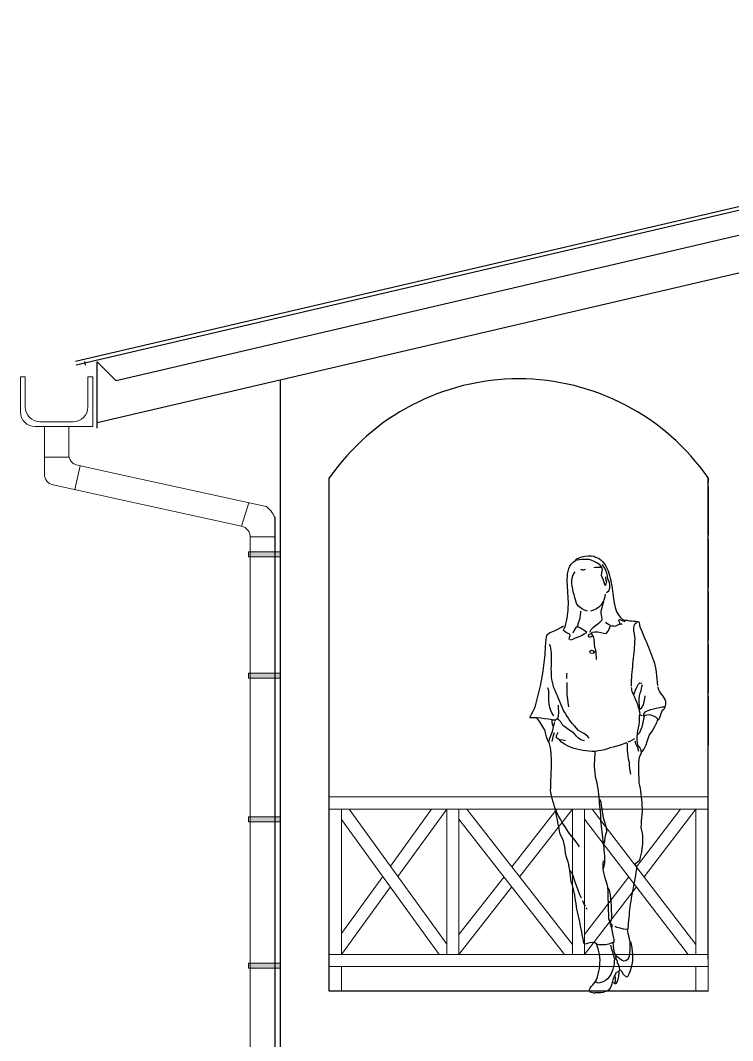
# Model space of a CAD drawing. Header units: metres. Extents: x -375439 to -92892, y 227570 to 490033.
# Drawn here: x -213904 to -210990, y 238405 to 242581 of the extents above; entities that cross this region are included whole.
import ezdxf

# ---------------------------------------------------------------- set-up
doc = ezdxf.new("R2010")
doc.units = ezdxf.units.M
doc.header["$MEASUREMENT"] = 0
doc.layers.add('.18', color=7, linetype='Continuous')
doc.layers.add('.20', color=7, linetype='Continuous')
doc.layers.add('furniture', color=8, linetype='Continuous', lineweight=18)
doc.layers.add('shades', color=253, linetype='Continuous', lineweight=20)

# ---------------------------------------------------------------- blocks, each defined once
blk = doc.blocks.new('donna4')
at = {"color": 0, "linetype": 'Continuous'}
for p, q in [((-0.0748, 1.6623), (-0.0675, 1.6699)), ((-0.0675, 1.6699), (-0.0583, 1.6766)), ((-0.0583, 1.6766), (-0.0533, 1.6819)), ((-0.0441, 1.6787), (-0.057, 1.6761)), ((-0.0533, 1.6819), (-0.0448, 1.6865)), ((-0.0448, 1.6865), (-0.0337, 1.6903)), ((-0.0319, 1.6798), (-0.0441, 1.6787)), ((-0.0337, 1.6903), (-0.0214, 1.693)), ((-0.0194, 1.68), (-0.0319, 1.6798)), ((-0.0214, 1.693), (-0.0087, 1.6944)), ((-0.0055, 1.6797), (-0.0194, 1.68)), ((-0.0087, 1.6944), (0.003, 1.6944)), ((0.003, 1.6767), (-0.0055, 1.6797)), ((0.003, 1.6944), (0.0128, 1.6927)), ((0.0146, 1.672), (0.003, 1.6767)), ((0.0128, 1.6927), (0.0194, 1.689)), ((0.0266, 1.666), (0.0146, 1.672)), ((0.0194, 1.689), (0.0272, 1.6862)), ((0.0366, 1.6591), (0.0266, 1.666)), ((0.0272, 1.6862), (0.0343, 1.6825)), ((0.0343, 1.6825), (0.0408, 1.6779)), ((0.0408, 1.6779), (0.0466, 1.6725)), ((0.0466, 1.6725), (0.0519, 1.6663)), ((0.0519, 1.6663), (0.0567, 1.6595)), ((-0.0901, 1.6144), (-0.0891, 1.6249)), ((-0.0891, 1.6249), (-0.0873, 1.6351)), ((-0.0873, 1.6351), (-0.0845, 1.6447)), ((-0.0845, 1.6447), (-0.0804, 1.6538)), ((-0.0804, 1.6538), (-0.0748, 1.6623)), ((-0.0692, 1.617), (-0.0655, 1.6252)), ((-0.0655, 1.6252), (-0.06, 1.6322)), ((-0.0354, 1.6403), (-0.0372, 1.6406)), ((-0.0334, 1.64), (-0.0354, 1.6403)), ((-0.0314, 1.6396), (-0.0334, 1.64)), ((-0.0298, 1.6393), (-0.0265, 1.6403)), ((-0.0265, 1.6403), (-0.023, 1.6414)), ((-0.023, 1.6414), (-0.0194, 1.6424)), ((0.0199, 1.6484), (0.0123, 1.6474)), ((0.0338, 1.6493), (0.0199, 1.6484)), ((0.044, 1.6492), (0.0338, 1.6493)), ((0.0419, 1.6515), (0.0366, 1.6591)), ((0.0428, 1.6173), (0.0443, 1.6285)), ((0.0464, 1.6399), (0.044, 1.6492)), ((0.0443, 1.6285), (0.0464, 1.6399)), ((0.0509, 1.6536), (0.0455, 1.6605)), ((0.0556, 1.6458), (0.0509, 1.6536)), ((0.0596, 1.6369), (0.0556, 1.6458)), ((0.0567, 1.6595), (0.0609, 1.652)), ((0.0628, 1.627), (0.0596, 1.6369)), ((0.0609, 1.652), (0.0647, 1.644)), ((0.0653, 1.6159), (0.0628, 1.627)), ((0.0647, 1.644), (0.0681, 1.6356)), ((0.0681, 1.6356), (0.0712, 1.6266)), ((0.0712, 1.6266), (0.0738, 1.6174)), ((-0.0904, 1.6037), (-0.0901, 1.6144)), ((-0.0903, 1.5928), (-0.0904, 1.6037)), ((-0.09, 1.5819), (-0.0903, 1.5928)), ((-0.0724, 1.5978), (-0.0715, 1.6078)), ((-0.0722, 1.5873), (-0.0724, 1.5978)), ((-0.0711, 1.5763), (-0.0722, 1.5873)), ((-0.0715, 1.6078), (-0.0692, 1.617)), ((0.0468, 1.6089), (0.0428, 1.6173)), ((0.0504, 1.5992), (0.0468, 1.6089)), ((0.0538, 1.5869), (0.0504, 1.5992)), ((0.0574, 1.5787), (0.0538, 1.5869)), ((0.061, 1.5975), (0.0592, 1.612)), ((0.0615, 1.5969), (0.061, 1.5975)), ((0.061, 1.5848), (0.0622, 1.5903)), ((0.0622, 1.5962), (0.0615, 1.5969)), ((0.063, 1.5954), (0.0622, 1.5962)), ((0.0622, 1.5903), (0.063, 1.5954)), ((0.067, 1.6036), (0.0653, 1.6159)), ((0.068, 1.6019), (0.067, 1.6036)), ((0.0688, 1.601), (0.068, 1.6019)), ((0.0701, 1.6), (0.0688, 1.601)), ((0.0735, 1.591), (0.0701, 1.6)), ((0.0755, 1.5799), (0.0735, 1.591)), ((0.0738, 1.6174), (0.0762, 1.6078)), ((0.0762, 1.6078), (0.0783, 1.598)), ((0.0783, 1.598), (0.0802, 1.5881)), ((0.0802, 1.5881), (0.082, 1.578)), ((-0.0897, 1.5711), (-0.09, 1.5819)), ((-0.0886, 1.5597), (-0.0897, 1.5711)), ((-0.0877, 1.5485), (-0.0886, 1.5597)), ((-0.0869, 1.5375), (-0.0877, 1.5485)), ((-0.0693, 1.5652), (-0.0711, 1.5763)), ((-0.0669, 1.5541), (-0.0693, 1.5652)), ((-0.0642, 1.5432), (-0.0669, 1.5541)), ((0.0562, 1.5364), (0.0584, 1.5455)), ((0.0587, 1.579), (0.061, 1.5848)), ((0.0622, 1.5523), (0.0709, 1.5586)), ((0.0709, 1.5586), (0.0749, 1.5684)), ((0.0749, 1.5684), (0.0755, 1.5799)), ((0.082, 1.578), (0.0835, 1.568)), ((0.0835, 1.568), (0.085, 1.5579)), ((0.085, 1.5579), (0.0864, 1.5479)), ((0.0864, 1.5479), (0.0878, 1.5381)), ((-0.0864, 1.5266), (-0.0869, 1.5375)), ((-0.0861, 1.5158), (-0.0864, 1.5266)), ((-0.086, 1.5051), (-0.0861, 1.5158)), ((-0.0612, 1.5328), (-0.0642, 1.5432)), ((-0.0583, 1.5231), (-0.0612, 1.5328)), ((-0.0555, 1.5142), (-0.0583, 1.5231)), ((-0.0532, 1.5064), (-0.0555, 1.5142)), ((-0.0456, 1.4978), (-0.0532, 1.5064)), ((0.0473, 1.514), (0.0406, 1.5039)), ((0.0458, 1.4969), (0.0496, 1.5091)), ((0.0485, 1.5145), (0.0473, 1.514)), ((0.0498, 1.515), (0.0485, 1.5145)), ((0.0496, 1.5091), (0.0511, 1.5153)), ((0.0511, 1.5153), (0.0498, 1.515)), ((0.0508, 1.5166), (0.0539, 1.5266)), ((0.0539, 1.5266), (0.0562, 1.5364)), ((0.0878, 1.5381), (0.0892, 1.5285)), ((0.0892, 1.5285), (0.0906, 1.5192)), ((0.0906, 1.5192), (0.0922, 1.5103)), ((0.0922, 1.5103), (0.0938, 1.5018)), ((-0.089, 1.4623), (-0.0877, 1.473)), ((-0.0877, 1.473), (-0.0868, 1.4837)), ((-0.0868, 1.4837), (-0.0863, 1.4944)), ((-0.0863, 1.4944), (-0.086, 1.5051)), ((-0.0355, 1.49), (-0.0456, 1.4978)), ((-0.0388, 1.4654), (-0.0378, 1.4748)), ((-0.0378, 1.4748), (-0.0372, 1.4788)), ((-0.0238, 1.4836), (-0.0355, 1.49)), ((-0.0116, 1.4793), (-0.0238, 1.4836)), ((0.0119, 1.4825), (0.0001, 1.4795)), ((0.0227, 1.4878), (0.0119, 1.4825)), ((0.0323, 1.495), (0.0227, 1.4878)), ((0.0406, 1.5039), (0.0323, 1.495)), ((0.0409, 1.4805), (0.0458, 1.4969)), ((0.0417, 1.4698), (0.0409, 1.4805)), ((0.0433, 1.4582), (0.0417, 1.4698)), ((0.0938, 1.5018), (0.0957, 1.4937)), ((0.0957, 1.4937), (0.0977, 1.4862)), ((0.0977, 1.4862), (0.1, 1.4793)), ((0.1, 1.4793), (0.1037, 1.4727)), ((0.1037, 1.4727), (0.109, 1.4644)), ((-0.0986, 1.4184), (-0.0955, 1.4296)), ((-0.0955, 1.4296), (-0.0929, 1.4406)), ((-0.0929, 1.4406), (-0.0907, 1.4515)), ((-0.0907, 1.4515), (-0.089, 1.4623)), ((-0.0488, 1.4255), (-0.0462, 1.4335)), ((-0.0462, 1.4335), (-0.0408, 1.4519)), ((-0.0408, 1.4519), (-0.0388, 1.4654)), ((0.0188, 1.4231), (0.0279, 1.4302)), ((0.0279, 1.4302), (0.0368, 1.4376)), ((0.0368, 1.4376), (0.0447, 1.4458)), ((0.0447, 1.4458), (0.0433, 1.4582)), ((0.0633, 1.4319), (0.0592, 1.4364)), ((0.0701, 1.4274), (0.0633, 1.4319)), ((0.0777, 1.4235), (0.0701, 1.4274)), ((0.1058, 1.4262), (0.1142, 1.4288)), ((0.1075, 1.4452), (0.1066, 1.4458)), ((0.1084, 1.4445), (0.1075, 1.4452)), ((0.1094, 1.4438), (0.1084, 1.4445)), ((0.109, 1.4644), (0.1155, 1.4558)), ((0.1109, 1.4395), (0.1094, 1.4438)), ((0.115, 1.4452), (0.1099, 1.4445)), ((0.1131, 1.434), (0.1109, 1.4395)), ((0.1142, 1.4288), (0.1131, 1.434)), ((0.1232, 1.4421), (0.115, 1.4452)), ((0.119, 1.4287), (0.115, 1.4293)), ((0.1155, 1.4558), (0.1229, 1.4485)), ((0.121, 1.4282), (0.119, 1.4287)), ((0.1228, 1.4273), (0.121, 1.4282)), ((0.1229, 1.4485), (0.1309, 1.444)), ((0.1292, 1.4392), (0.1232, 1.4421)), ((0.1307, 1.4389), (0.132, 1.4397)), ((0.1309, 1.444), (0.1391, 1.4438)), ((0.132, 1.4397), (0.1328, 1.4409)), ((0.1328, 1.4409), (0.1332, 1.442)), ((0.1691, 1.4237), (0.1733, 1.4316)), ((0.1733, 1.4316), (0.1814, 1.4364)), ((0.191, 1.4277), (0.1896, 1.4354)), ((0.1931, 1.4161), (0.191, 1.4277)), ((-0.1691, 1.3848), (-0.1656, 1.3902)), ((-0.1656, 1.3902), (-0.1597, 1.3946)), ((-0.1597, 1.3946), (-0.1507, 1.3989)), ((-0.1507, 1.3989), (-0.1379, 1.4037)), ((-0.1379, 1.4037), (-0.1267, 1.4098)), ((-0.1267, 1.4098), (-0.1156, 1.4158)), ((-0.1156, 1.4158), (-0.1044, 1.4217)), ((-0.1052, 1.4037), (-0.1039, 1.4095)), ((-0.0979, 1.3994), (-0.1052, 1.4037)), ((-0.1039, 1.4095), (-0.1013, 1.4141)), ((-0.1013, 1.4141), (-0.0986, 1.4184)), ((-0.0907, 1.394), (-0.0979, 1.3994)), ((-0.0803, 1.3897), (-0.0907, 1.394)), ((-0.0797, 1.3845), (-0.0803, 1.3897)), ((-0.065, 1.4027), (-0.0689, 1.3933)), ((-0.0578, 1.4137), (-0.065, 1.4027)), ((-0.0509, 1.4199), (-0.0578, 1.4137)), ((-0.0392, 1.4126), (-0.0509, 1.4199)), ((-0.0506, 1.4209), (-0.0488, 1.4255)), ((-0.0226, 1.4032), (-0.0392, 1.4126)), ((-0.0354, 1.3853), (-0.0244, 1.3909)), ((-0.0244, 1.3909), (-0.0141, 1.3963)), ((-0.0141, 1.3963), (-0.0226, 1.4032)), ((-0.0073, 1.3852), (-0.0039, 1.3894)), ((-0.0039, 1.3894), (0.0024, 1.3918)), ((-0.0022, 1.3981), (0.0029, 1.4076)), ((0.0024, 1.3918), (0.0074, 1.3974)), ((0.0052, 1.39), (0.0026, 1.3907)), ((0.0029, 1.4076), (0.0102, 1.4157)), ((0.007, 1.3876), (0.0052, 1.39)), ((0.0077, 1.3831), (0.007, 1.3876)), ((0.0074, 1.3974), (0.0164, 1.3993)), ((0.0102, 1.4157), (0.0188, 1.4231)), ((0.0164, 1.3993), (0.0279, 1.3986)), ((0.0279, 1.3986), (0.0401, 1.3965)), ((0.0401, 1.3965), (0.0517, 1.3941)), ((0.0517, 1.3941), (0.061, 1.3925)), ((0.061, 1.3925), (0.0678, 1.4021)), ((0.0678, 1.4021), (0.0742, 1.4132)), ((0.0742, 1.4132), (0.0777, 1.4235)), ((0.0825, 1.4214), (0.0787, 1.4217)), ((0.0864, 1.4212), (0.0825, 1.4214)), ((0.0904, 1.4209), (0.0864, 1.4212)), ((0.0916, 1.4204), (0.0984, 1.4228)), ((0.0984, 1.4228), (0.1058, 1.4262)), ((0.1678, 1.4136), (0.1691, 1.4237)), ((0.1684, 1.4023), (0.1678, 1.4136)), ((0.1701, 1.3908), (0.1684, 1.4023)), ((0.1719, 1.3802), (0.1701, 1.3908)), ((0.1973, 1.4066), (0.1931, 1.4161)), ((0.2014, 1.3969), (0.1973, 1.4066)), ((0.2056, 1.3872), (0.2014, 1.3969)), ((0.2097, 1.3774), (0.2056, 1.3872)), ((-0.1747, 1.341), (-0.1731, 1.3567)), ((-0.1731, 1.3567), (-0.1722, 1.3688)), ((-0.1722, 1.3688), (-0.1711, 1.3779)), ((-0.1711, 1.3779), (-0.1691, 1.3848)), ((-0.1572, 1.3459), (-0.159, 1.3502)), ((-0.0826, 1.3694), (-0.0814, 1.3776)), ((-0.0821, 1.3692), (-0.0826, 1.3694)), ((-0.0816, 1.3689), (-0.0821, 1.3692)), ((-0.0811, 1.3687), (-0.0816, 1.3689)), ((-0.0814, 1.3776), (-0.0797, 1.3845)), ((-0.0796, 1.3679), (-0.0692, 1.371)), ((-0.0692, 1.371), (-0.0581, 1.3751)), ((-0.0581, 1.3751), (-0.0467, 1.3799)), ((-0.0467, 1.3799), (-0.0354, 1.3853)), ((-0.006, 1.3783), (-0.0073, 1.3852)), ((-0.0009, 1.3785), (-0.006, 1.3783)), ((0.0036, 1.3796), (-0.0009, 1.3785)), ((0.0082, 1.3824), (0.0036, 1.3796)), ((0.0095, 1.3821), (0.0082, 1.3824)), ((0.0107, 1.3818), (0.0095, 1.3821)), ((0.012, 1.3814), (0.0107, 1.3818)), ((0.0143, 1.3704), (0.012, 1.3814)), ((0.0155, 1.3533), (0.0143, 1.3704)), ((0.017, 1.337), (0.0155, 1.3533)), ((0.1712, 1.3392), (0.1719, 1.3499)), ((0.1728, 1.3715), (0.1719, 1.3802)), ((0.1719, 1.3499), (0.1725, 1.3607)), ((0.1725, 1.3607), (0.1728, 1.3715)), ((0.2139, 1.3675), (0.2097, 1.3774)), ((0.2181, 1.3576), (0.2139, 1.3675)), ((0.2222, 1.3476), (0.2181, 1.3576)), ((0.2263, 1.3375), (0.2222, 1.3476)), ((-0.1777, 1.2996), (-0.1768, 1.31)), ((-0.1768, 1.31), (-0.176, 1.3204)), ((-0.176, 1.3204), (-0.1753, 1.3307)), ((-0.1753, 1.3307), (-0.1747, 1.341)), ((-0.1554, 1.3415), (-0.1572, 1.3459)), ((-0.1536, 1.3372), (-0.1554, 1.3415)), ((-0.1525, 1.3266), (-0.1536, 1.3372)), ((-0.1518, 1.3161), (-0.1525, 1.3266)), ((-0.1515, 1.3057), (-0.1518, 1.3161)), ((-0.0024, 1.3208), (-0.0011, 1.3252)), ((0.0004, 1.3167), (-0.0024, 1.3208)), ((-0.0011, 1.3252), (0.003, 1.3279)), ((0.0087, 1.3149), (0.0004, 1.3167)), ((0.003, 1.3279), (0.0085, 1.3269)), ((0.0085, 1.3269), (0.014, 1.3202)), ((0.0126, 1.3179), (0.0087, 1.3149)), ((0.0166, 1.3208), (0.0126, 1.3179)), ((0.0219, 1.321), (0.0166, 1.3208)), ((0.0201, 1.3286), (0.017, 1.337)), ((0.0201, 1.3266), (0.0201, 1.3286)), ((0.0202, 1.3245), (0.0201, 1.3266)), ((0.0204, 1.3223), (0.0202, 1.3245)), ((0.0222, 1.3111), (0.0219, 1.321)), ((0.0225, 1.3012), (0.0222, 1.3111)), ((0.1683, 1.307), (0.1694, 1.3177)), ((0.1694, 1.3177), (0.1704, 1.3285)), ((0.1704, 1.3285), (0.1712, 1.3392)), ((0.2304, 1.3274), (0.2263, 1.3375)), ((0.2345, 1.3173), (0.2304, 1.3274)), ((0.2385, 1.3071), (0.2345, 1.3173)), ((-0.1826, 1.2576), (-0.1812, 1.2682)), ((-0.1812, 1.2682), (-0.1799, 1.2787)), ((-0.1799, 1.2787), (-0.1788, 1.2892)), ((-0.1788, 1.2892), (-0.1777, 1.2996)), ((-0.1521, 1.2652), (-0.1519, 1.2753)), ((-0.1519, 1.2753), (-0.1516, 1.2854)), ((-0.1516, 1.2854), (-0.1515, 1.2955)), ((-0.1515, 1.2955), (-0.1515, 1.3057)), ((0.0229, 1.2913), (0.0225, 1.3012)), ((0.1637, 1.2641), (0.1648, 1.2748)), ((0.1648, 1.2748), (0.166, 1.2856)), ((0.166, 1.2856), (0.1672, 1.2963)), ((0.1672, 1.2963), (0.1683, 1.307)), ((0.2424, 1.2969), (0.2385, 1.3071)), ((0.2463, 1.2866), (0.2424, 1.2969)), ((0.2502, 1.2764), (0.2463, 1.2866)), ((0.2527, 1.2648), (0.2502, 1.2764)), ((-0.1875, 1.226), (-0.1857, 1.2366)), ((-0.1857, 1.2366), (-0.1841, 1.2471)), ((-0.1841, 1.2471), (-0.1826, 1.2576)), ((-0.1523, 1.2551), (-0.1521, 1.2652)), ((-0.1522, 1.245), (-0.1523, 1.2551)), ((-0.1518, 1.2348), (-0.1522, 1.245)), ((-0.1511, 1.2245), (-0.1518, 1.2348)), ((-0.0921, 1.2306), (-0.0905, 1.2378)), ((-0.0918, 1.2175), (-0.0921, 1.2306)), ((0.1599, 1.221), (0.1607, 1.2318)), ((0.1607, 1.2318), (0.1616, 1.2426)), ((0.1616, 1.2426), (0.1626, 1.2533)), ((0.1626, 1.2533), (0.1637, 1.2641)), ((0.2546, 1.253), (0.2527, 1.2648)), ((0.256, 1.2408), (0.2546, 1.253)), ((0.2571, 1.2285), (0.256, 1.2408)), ((0.2581, 1.216), (0.2571, 1.2285)), ((-0.1956, 1.184), (-0.1934, 1.1944)), ((-0.1934, 1.1944), (-0.1913, 1.2049)), ((-0.1913, 1.2049), (-0.1893, 1.2155)), ((-0.1893, 1.2155), (-0.1875, 1.226)), ((-0.1498, 1.2141), (-0.1511, 1.2245)), ((-0.148, 1.2035), (-0.1498, 1.2141)), ((-0.1455, 1.1927), (-0.148, 1.2035)), ((-0.1422, 1.1817), (-0.1455, 1.1927)), ((-0.0903, 1.1959), (-0.0905, 1.2026)), ((-0.0902, 1.1809), (-0.0903, 1.1959)), ((0.1586, 1.1883), (0.1588, 1.1992)), ((0.1588, 1.1992), (0.1592, 1.2101)), ((0.1592, 1.2101), (0.1599, 1.221)), ((0.1791, 1.1843), (0.1847, 1.1949)), ((0.1847, 1.1949), (0.1912, 1.201)), ((0.1912, 1.201), (0.1987, 1.1997)), ((0.1995, 1.1866), (0.2012, 1.1942)), ((0.2593, 1.2034), (0.2581, 1.216)), ((0.2608, 1.1909), (0.2593, 1.2034)), ((-0.2055, 1.1424), (-0.2029, 1.1527)), ((-0.2029, 1.1527), (-0.2003, 1.1631)), ((-0.2003, 1.1631), (-0.1979, 1.1735)), ((-0.1979, 1.1735), (-0.1956, 1.184)), ((-0.1618, 1.1694), (-0.1653, 1.1815)), ((-0.1625, 1.1412), (-0.1618, 1.1551)), ((-0.1618, 1.1551), (-0.1618, 1.1694)), ((-0.1376, 1.1712), (-0.1422, 1.1817)), ((-0.1329, 1.1607), (-0.1376, 1.1712)), ((-0.1283, 1.1502), (-0.1329, 1.1607)), ((-0.1238, 1.1396), (-0.1283, 1.1502)), ((-0.0902, 1.1526), (-0.0902, 1.1809)), ((-0.0888, 1.1387), (-0.0902, 1.1526)), ((0.16, 1.1781), (0.1594, 1.1833)), ((0.1607, 1.1729), (0.16, 1.1781)), ((0.1614, 1.1675), (0.1607, 1.1729)), ((0.1652, 1.1578), (0.1614, 1.1675)), ((0.17, 1.1476), (0.1652, 1.1578)), ((0.1677, 1.1561), (0.1707, 1.1619)), ((0.1707, 1.1619), (0.1745, 1.1723)), ((0.1745, 1.1723), (0.1791, 1.1843)), ((0.1891, 1.1386), (0.1899, 1.1503)), ((0.1899, 1.1503), (0.1921, 1.1613)), ((0.1921, 1.1613), (0.1964, 1.1711)), ((0.1964, 1.1711), (0.1979, 1.1789)), ((0.1979, 1.1789), (0.1995, 1.1866)), ((0.2106, 1.1406), (0.2119, 1.151)), ((0.264, 1.1765), (0.2621, 1.1858)), ((0.2673, 1.1686), (0.264, 1.1765)), ((0.2718, 1.1618), (0.2673, 1.1686)), ((0.2768, 1.1555), (0.2718, 1.1618)), ((0.2818, 1.1495), (0.2768, 1.1555)), ((0.2864, 1.1432), (0.2818, 1.1495)), ((-0.2173, 1.1016), (-0.2142, 1.1117)), ((-0.2142, 1.1117), (-0.2112, 1.1218)), ((-0.2112, 1.1218), (-0.2083, 1.1321)), ((-0.2083, 1.1321), (-0.2055, 1.1424)), ((-0.1615, 1.1307), (-0.1625, 1.1412)), ((-0.16, 1.1185), (-0.1615, 1.1307)), ((-0.1576, 1.1056), (-0.16, 1.1185)), ((-0.1242, 1.1041), (-0.1247, 1.1135)), ((-0.1192, 1.1289), (-0.1238, 1.1396)), ((-0.1147, 1.118), (-0.1192, 1.1289)), ((-0.1102, 1.1069), (-0.1147, 1.118)), ((-0.0868, 1.1239), (-0.0888, 1.1387)), ((-0.0839, 1.1082), (-0.0868, 1.1239)), ((0.1751, 1.1371), (0.17, 1.1476)), ((0.18, 1.1264), (0.1751, 1.1371)), ((0.1841, 1.1155), (0.18, 1.1264)), ((0.1868, 1.1046), (0.1841, 1.1155)), ((0.1892, 1.1266), (0.1891, 1.1386)), ((0.1896, 1.1146), (0.1892, 1.1266)), ((0.1898, 1.1031), (0.1896, 1.1146)), ((0.1995, 1.1048), (0.2051, 1.1155)), ((0.2051, 1.1155), (0.2086, 1.1281)), ((0.2086, 1.1281), (0.2106, 1.1406)), ((0.29, 1.1362), (0.2864, 1.1432)), ((0.2922, 1.1281), (0.29, 1.1362)), ((0.2903, 1.1069), (0.2924, 1.1185)), ((0.2924, 1.1185), (0.2922, 1.1281)), ((-0.2358, 1.0668), (-0.2297, 1.0787)), ((-0.2297, 1.0787), (-0.2231, 1.0903)), ((-0.2231, 1.0903), (-0.2173, 1.1016)), ((-0.1541, 1.0929), (-0.1576, 1.1056)), ((-0.1491, 1.0814), (-0.1541, 1.0929)), ((-0.1422, 1.0722), (-0.1491, 1.0814)), ((-0.1265, 1.0623), (-0.124, 1.0711)), ((-0.1236, 1.0875), (-0.1242, 1.1041)), ((-0.124, 1.0711), (-0.1236, 1.0875)), ((-0.1057, 1.0955), (-0.1102, 1.1069)), ((-0.1001, 1.0855), (-0.1057, 1.0955)), ((-0.0944, 1.0761), (-0.1001, 1.0855)), ((-0.0887, 1.0671), (-0.0944, 1.0761)), ((0.1896, 1.0988), (0.1868, 1.1046)), ((0.1901, 1.0903), (0.1896, 1.0988)), ((0.1898, 1.06), (0.1901, 1.0735)), ((0.1923, 1.0821), (0.1901, 1.0903)), ((0.1901, 1.0735), (0.1923, 1.0821)), ((0.1911, 1.098), (0.1995, 1.1048)), ((0.1936, 1.0751), (0.1916, 1.0755)), ((0.1962, 1.0742), (0.1936, 1.0751)), ((0.2002, 1.0722), (0.1962, 1.0742)), ((0.2069, 1.0821), (0.2038, 1.0724)), ((0.2038, 1.0724), (0.205, 1.0724)), ((0.205, 1.0724), (0.2063, 1.0724)), ((0.2063, 1.0724), (0.2076, 1.0724)), ((0.2083, 1.0729), (0.2068, 1.0645)), ((0.2126, 1.0882), (0.2069, 1.0821)), ((0.2182, 1.0759), (0.2083, 1.0729)), ((0.2223, 1.0925), (0.2126, 1.0882)), ((0.2301, 1.076), (0.2182, 1.0759)), ((0.2329, 1.0954), (0.2223, 1.0925)), ((0.2424, 1.0732), (0.2301, 1.076)), ((0.2438, 1.0986), (0.2329, 1.0954)), ((0.2532, 1.0677), (0.2424, 1.0732)), ((0.2549, 1.1015), (0.2438, 1.0986)), ((0.2662, 1.104), (0.2549, 1.1015)), ((0.2776, 1.1058), (0.2662, 1.104)), ((0.2695, 1.0664), (0.2742, 1.0815)), ((0.2742, 1.0815), (0.2781, 1.094)), ((0.2892, 1.1064), (0.2776, 1.1058)), ((0.2781, 1.094), (0.2827, 1.0978)), ((0.2827, 1.0978), (0.2865, 1.1013)), ((0.2865, 1.1013), (0.2892, 1.1064)), ((-0.2271, 1.0651), (-0.2363, 1.0651)), ((-0.2178, 1.0651), (-0.2271, 1.0651)), ((-0.2084, 1.0651), (-0.2178, 1.0651)), ((-0.2046, 1.0602), (-0.2084, 1.0651)), ((-0.1927, 1.0631), (-0.2066, 1.0648)), ((-0.1973, 1.0495), (-0.2046, 1.0602)), ((-0.1888, 1.0362), (-0.1973, 1.0495)), ((-0.1784, 1.0612), (-0.1927, 1.0631)), ((-0.1811, 1.0235), (-0.1888, 1.0362)), ((-0.1637, 1.0593), (-0.1784, 1.0612)), ((-0.1488, 1.0577), (-0.1637, 1.0593)), ((-0.1485, 1.0511), (-0.1488, 1.0577)), ((-0.1472, 1.0392), (-0.1485, 1.0511)), ((-0.1483, 1.0577), (-0.1447, 1.0577)), ((-0.1442, 1.0328), (-0.1472, 1.0392)), ((-0.1447, 1.0577), (-0.1411, 1.0577)), ((-0.1445, 1.0233), (-0.1442, 1.0328)), ((-0.143, 1.0331), (-0.1414, 1.0379)), ((-0.1414, 1.0379), (-0.1396, 1.0446)), ((-0.1411, 1.0577), (-0.1374, 1.0577)), ((-0.1396, 1.0446), (-0.1382, 1.0488)), ((-0.1369, 1.056), (-0.1372, 1.0537)), ((-0.1364, 1.0577), (-0.1369, 1.056)), ((-0.1345, 1.0584), (-0.1364, 1.0577)), ((-0.132, 1.0595), (-0.1345, 1.0584)), ((-0.1303, 1.0613), (-0.132, 1.0595)), ((-0.1226, 1.0578), (-0.1303, 1.0613)), ((-0.1159, 1.0496), (-0.1226, 1.0578)), ((-0.1108, 1.0397), (-0.1159, 1.0496)), ((-0.1034, 1.0326), (-0.1108, 1.0397)), ((-0.0942, 1.0257), (-0.1034, 1.0326)), ((-0.0827, 1.0585), (-0.0887, 1.0671)), ((-0.0765, 1.05), (-0.0827, 1.0585)), ((-0.0699, 1.0417), (-0.0765, 1.05)), ((-0.0627, 1.0333), (-0.0699, 1.0417)), ((-0.055, 1.0247), (-0.0627, 1.0333)), ((0.1862, 1.0262), (0.1883, 1.0375)), ((0.1883, 1.0375), (0.1901, 1.0486)), ((0.1901, 1.0486), (0.1898, 1.06)), ((0.202, 1.0409), (0.1986, 1.0282)), ((0.2048, 1.0535), (0.202, 1.0409)), ((0.2068, 1.0645), (0.2048, 1.0535)), ((0.2433, 1.0199), (0.251, 1.0342)), ((0.251, 1.0342), (0.258, 1.0489)), ((0.2611, 1.0595), (0.2532, 1.0677)), ((0.258, 1.0489), (0.2611, 1.0595)), ((0.2636, 1.0564), (0.2695, 1.0664)), ((-0.1765, 1.0143), (-0.1811, 1.0235)), ((-0.1745, 1.0065), (-0.1765, 1.0143)), ((-0.1705, 0.9917), (-0.1745, 1.0065)), ((-0.1653, 0.977), (-0.1705, 0.9917)), ((-0.1576, 0.9854), (-0.1527, 0.9984)), ((-0.1527, 0.9984), (-0.1479, 1.0115)), ((-0.1479, 1.0115), (-0.1445, 1.0233)), ((-0.1465, 0.9848), (-0.1432, 0.9963)), ((-0.1432, 0.9963), (-0.1399, 1.0077)), ((-0.132, 0.9869), (-0.1316, 0.996)), ((-0.1316, 0.996), (-0.126, 1.009)), ((-0.0839, 1.0188), (-0.0942, 1.0257)), ((-0.0733, 1.0116), (-0.0839, 1.0188)), ((-0.0631, 1.0039), (-0.0733, 1.0116)), ((-0.054, 0.994), (-0.0631, 1.0039)), ((-0.0466, 1.0159), (-0.055, 1.0247)), ((-0.0466, 0.9861), (-0.054, 0.994)), ((-0.0375, 1.0104), (-0.0466, 1.0159)), ((-0.0241, 1.0026), (-0.0375, 1.0104)), ((-0.0115, 0.994), (-0.0241, 1.0026)), ((-0.005, 0.9859), (-0.0115, 0.994)), ((0.1809, 0.9798), (0.181, 0.9913)), ((0.181, 0.9913), (0.1821, 1.003)), ((0.1821, 1.003), (0.184, 1.0147)), ((0.184, 1.0147), (0.1862, 1.0262)), ((0.1897, 1.0068), (0.184, 1.0006)), ((0.1945, 1.0164), (0.1897, 1.0068)), ((0.1986, 1.0282), (0.1945, 1.0164)), ((0.2234, 0.9848), (0.2276, 0.9957)), ((0.2276, 0.9957), (0.2325, 1.0047)), ((0.2325, 1.0047), (0.2383, 1.0108)), ((0.2383, 1.0108), (0.2433, 1.0199)), ((-0.16, 0.9694), (-0.1653, 0.977)), ((-0.1607, 0.9737), (-0.1576, 0.9854)), ((-0.1577, 0.9592), (-0.16, 0.9694)), ((-0.1558, 0.9489), (-0.1577, 0.9592)), ((-0.1496, 0.9732), (-0.1465, 0.9848)), ((-0.1204, 0.9793), (-0.132, 0.9869)), ((-0.1133, 0.9705), (-0.1204, 0.9793)), ((-0.1082, 0.9781), (-0.1196, 0.9798)), ((-0.1013, 0.9623), (-0.1133, 0.9705)), ((-0.097, 0.976), (-0.1082, 0.9781)), ((-0.0875, 0.9551), (-0.1013, 0.9623)), ((-0.075, 0.9491), (-0.0875, 0.9551)), ((-0.0374, 0.9798), (-0.0466, 0.9861)), ((-0.023, 0.975), (-0.0374, 0.9798)), ((0.1015, 0.9546), (0.0881, 0.9509)), ((0.1154, 0.9588), (0.1015, 0.9546)), ((0.1287, 0.9635), (0.1154, 0.9588)), ((0.1401, 0.9684), (0.1287, 0.9635)), ((0.1409, 0.9671), (0.1401, 0.9684)), ((0.1419, 0.9656), (0.1409, 0.9671)), ((0.1429, 0.9641), (0.1419, 0.9656)), ((0.1432, 0.9514), (0.1429, 0.9641)), ((0.1436, 0.9396), (0.1432, 0.9514)), ((0.1459, 0.9715), (0.1538, 0.9747)), ((0.1538, 0.9747), (0.1624, 0.9799)), ((0.1624, 0.9799), (0.1713, 0.9841)), ((0.1768, 0.9616), (0.1726, 0.9748)), ((0.1831, 0.9483), (0.1768, 0.9616)), ((0.1822, 0.9684), (0.1809, 0.9798)), ((0.1852, 0.9573), (0.1822, 0.9684)), ((0.1909, 0.9494), (0.1852, 0.9573)), ((0.2113, 0.9495), (0.2156, 0.9607)), ((0.2156, 0.9607), (0.2195, 0.9728)), ((0.2195, 0.9728), (0.2234, 0.9848)), ((-0.1543, 0.9387), (-0.1558, 0.9489)), ((-0.1532, 0.9284), (-0.1543, 0.9387)), ((-0.1524, 0.9181), (-0.1532, 0.9284)), ((-0.1519, 0.9078), (-0.1524, 0.9181)), ((-0.0642, 0.9457), (-0.075, 0.9491)), ((-0.0531, 0.9426), (-0.0642, 0.9457)), ((-0.0417, 0.9401), (-0.0531, 0.9426)), ((-0.0301, 0.938), (-0.0417, 0.9401)), ((-0.0183, 0.9363), (-0.0301, 0.938)), ((-0.0063, 0.9351), (-0.0183, 0.9363)), ((0.0059, 0.9344), (-0.0063, 0.9351)), ((0.0181, 0.9342), (0.0059, 0.9344)), ((0.0172, 0.9112), (0.0178, 0.923)), ((0.0178, 0.923), (0.0181, 0.9342)), ((0.0294, 0.9365), (0.0186, 0.9347)), ((0.0416, 0.9385), (0.0294, 0.9365)), ((0.0542, 0.9408), (0.0416, 0.9385)), ((0.0661, 0.9439), (0.0542, 0.9408)), ((0.0764, 0.9479), (0.0661, 0.9439)), ((0.0881, 0.9509), (0.0764, 0.9479)), ((0.1444, 0.9283), (0.1436, 0.9396)), ((0.1458, 0.9169), (0.1444, 0.9283)), ((0.1478, 0.9048), (0.1458, 0.9169)), ((0.1873, 0.9347), (0.1831, 0.9483)), ((0.1887, 0.9027), (0.1906, 0.9127)), ((0.1906, 0.9127), (0.1936, 0.9212)), ((0.1965, 0.9392), (0.1909, 0.9494)), ((0.1936, 0.9212), (0.1977, 0.9278)), ((0.1977, 0.9278), (0.1965, 0.9392)), ((0.2002, 0.9334), (0.2062, 0.9401)), ((0.2062, 0.9401), (0.2113, 0.9495)), ((-0.152, 0.8663), (-0.1517, 0.8767)), ((-0.1516, 0.8974), (-0.1519, 0.9078)), ((-0.1517, 0.8767), (-0.1516, 0.8871)), ((-0.1516, 0.8871), (-0.1516, 0.8974)), ((0.015, 0.8743), (0.0157, 0.8866)), ((0.0164, 0.8626), (0.015, 0.8743)), ((0.0157, 0.8866), (0.0164, 0.899)), ((0.0164, 0.899), (0.0172, 0.9112)), ((0.1507, 0.8916), (0.1478, 0.9048)), ((0.1518, 0.8784), (0.1507, 0.8916)), ((0.1538, 0.8586), (0.1518, 0.8784)), ((0.1871, 0.8798), (0.1875, 0.8917)), ((0.1871, 0.8676), (0.1871, 0.8798)), ((0.1875, 0.8917), (0.1887, 0.9027)), ((-0.1538, 0.8245), (-0.1533, 0.835)), ((-0.1533, 0.835), (-0.1528, 0.8454)), ((-0.1528, 0.8454), (-0.1524, 0.8559)), ((-0.1524, 0.8559), (-0.152, 0.8663)), ((0.0178, 0.8504), (0.0164, 0.8626)), ((0.0195, 0.8377), (0.0178, 0.8504)), ((0.0218, 0.8251), (0.0195, 0.8377)), ((0.1568, 0.8464), (0.1538, 0.8586)), ((0.1875, 0.8553), (0.1871, 0.8676)), ((0.188, 0.8433), (0.1875, 0.8553)), ((0.1886, 0.832), (0.188, 0.8433)), ((-0.1549, 0.7822), (-0.1548, 0.7928)), ((-0.1548, 0.7928), (-0.1546, 0.8034)), ((-0.1546, 0.8034), (-0.1542, 0.814)), ((-0.1542, 0.814), (-0.1538, 0.8245)), ((0.0252, 0.8127), (0.0218, 0.8251)), ((0.0275, 0.8016), (0.0252, 0.8127)), ((0.0293, 0.7905), (0.0275, 0.8016)), ((0.1891, 0.8218), (0.1886, 0.832)), ((0.1893, 0.8129), (0.1891, 0.8218)), ((0.1914, 0.802), (0.1893, 0.8129)), ((0.1933, 0.791), (0.1914, 0.802)), ((-0.1537, 0.7745), (-0.1549, 0.7822)), ((-0.1514, 0.7638), (-0.1537, 0.7745)), ((-0.146, 0.7412), (-0.1514, 0.7638)), ((0.0309, 0.7794), (0.0293, 0.7905)), ((0.0322, 0.7682), (0.0309, 0.7794)), ((0.0333, 0.757), (0.0322, 0.7682)), ((0.0342, 0.7458), (0.0333, 0.757)), ((0.1951, 0.78), (0.1933, 0.791)), ((0.1967, 0.769), (0.1951, 0.78)), ((0.1981, 0.758), (0.1967, 0.769)), ((0.1992, 0.7468), (0.1981, 0.758)), ((-0.1429, 0.7313), (-0.146, 0.7412)), ((-0.1401, 0.7212), (-0.1429, 0.7313)), ((-0.1375, 0.7109), (-0.1401, 0.7212)), ((0.0351, 0.7344), (0.0342, 0.7458)), ((0.0361, 0.723), (0.0351, 0.7344)), ((0.0364, 0.7467), (0.0356, 0.7465)), ((0.0371, 0.7116), (0.0361, 0.723)), ((0.0371, 0.7467), (0.0364, 0.7467)), ((0.0379, 0.7467), (0.0371, 0.7467)), ((0.0407, 0.7355), (0.0379, 0.7467)), ((0.0431, 0.7238), (0.0407, 0.7355)), ((0.0451, 0.7118), (0.0431, 0.7238)), ((0.2002, 0.7356), (0.1992, 0.7468)), ((0.2009, 0.7242), (0.2002, 0.7356)), ((0.2013, 0.7127), (0.2009, 0.7242)), ((-0.1351, 0.7004), (-0.1375, 0.7109)), ((-0.1329, 0.6897), (-0.1351, 0.7004)), ((-0.1338, 0.7021), (-0.1344, 0.7026)), ((-0.1331, 0.7016), (-0.1338, 0.7021)), ((-0.1323, 0.7011), (-0.1331, 0.7016)), ((-0.1308, 0.679), (-0.1329, 0.6897)), ((-0.1278, 0.6911), (-0.1323, 0.7011)), ((-0.1287, 0.6682), (-0.1308, 0.679)), ((-0.1226, 0.6811), (-0.1278, 0.6911)), ((-0.117, 0.6711), (-0.1226, 0.6811)), ((0.0383, 0.7), (0.0371, 0.7116)), ((0.0397, 0.6884), (0.0383, 0.7)), ((0.0398, 0.6771), (0.0397, 0.6884)), ((0.0404, 0.666), (0.0398, 0.6771)), ((0.0469, 0.6996), (0.0451, 0.7118)), ((0.0487, 0.6874), (0.0469, 0.6996)), ((0.0506, 0.6752), (0.0487, 0.6874)), ((0.0541, 0.6635), (0.0506, 0.6752)), ((0.1979, 0.6645), (0.199, 0.6768)), ((0.199, 0.6768), (0.2002, 0.6889)), ((0.2002, 0.6889), (0.2015, 0.7011)), ((0.2015, 0.7011), (0.2013, 0.7127)), ((-0.1267, 0.6573), (-0.1287, 0.6682)), ((-0.1246, 0.6465), (-0.1267, 0.6573)), ((-0.1224, 0.6356), (-0.1246, 0.6465)), ((-0.1201, 0.6249), (-0.1224, 0.6356)), ((-0.111, 0.661), (-0.117, 0.6711)), ((-0.1047, 0.651), (-0.111, 0.661)), ((-0.0982, 0.641), (-0.1047, 0.651)), ((-0.0918, 0.631), (-0.0982, 0.641)), ((0.0413, 0.6549), (0.0404, 0.666)), ((0.0423, 0.6439), (0.0413, 0.6549)), ((0.0436, 0.6328), (0.0423, 0.6439)), ((0.0583, 0.6504), (0.0541, 0.6635)), ((0.0618, 0.6367), (0.0583, 0.6504)), ((0.0632, 0.6232), (0.0618, 0.6367)), ((0.1969, 0.6389), (0.1972, 0.652)), ((0.1995, 0.6279), (0.1969, 0.6389)), ((0.1972, 0.652), (0.1979, 0.6645)), ((-0.1176, 0.6143), (-0.1201, 0.6249)), ((-0.1136, 0.6051), (-0.1176, 0.6143)), ((-0.1095, 0.5958), (-0.1136, 0.6051)), ((-0.1054, 0.5864), (-0.1095, 0.5958)), ((-0.0854, 0.6212), (-0.0918, 0.631)), ((-0.0785, 0.6123), (-0.0854, 0.6212)), ((-0.0712, 0.6033), (-0.0785, 0.6123)), ((-0.0639, 0.594), (-0.0712, 0.6033)), ((0.045, 0.6218), (0.0436, 0.6328)), ((0.0464, 0.6107), (0.045, 0.6218)), ((0.0479, 0.5995), (0.0464, 0.6107)), ((0.0492, 0.5882), (0.0479, 0.5995)), ((0.0556, 0.5853), (0.0574, 0.5988)), ((0.0574, 0.5988), (0.0593, 0.6121)), ((0.0593, 0.6121), (0.0632, 0.6232)), ((0.2014, 0.6172), (0.1995, 0.6279)), ((0.2026, 0.6067), (0.2014, 0.6172)), ((0.2032, 0.5964), (0.2026, 0.6067)), ((0.2033, 0.5862), (0.2032, 0.5964)), ((-0.1024, 0.5751), (-0.1054, 0.5864)), ((-0.1004, 0.5635), (-0.1024, 0.5751)), ((-0.0987, 0.5517), (-0.1004, 0.5635)), ((-0.0566, 0.5843), (-0.0639, 0.594)), ((-0.0497, 0.5742), (-0.0566, 0.5843)), ((-0.0433, 0.5636), (-0.0497, 0.5742)), ((0.0505, 0.5768), (0.0492, 0.5882)), ((0.0516, 0.5651), (0.0505, 0.5768)), ((0.0521, 0.5737), (0.0556, 0.5853)), ((0.0534, 0.5528), (0.0526, 0.5639)), ((0.1988, 0.545), (0.2006, 0.5555)), ((0.2006, 0.5555), (0.2019, 0.5658)), ((0.2019, 0.5658), (0.2029, 0.576)), ((0.2029, 0.576), (0.2033, 0.5862)), ((-0.0968, 0.5398), (-0.0987, 0.5517)), ((-0.0942, 0.5279), (-0.0968, 0.5398)), ((-0.0902, 0.5162), (-0.0942, 0.5279)), ((-0.0873, 0.5055), (-0.0902, 0.5162)), ((0.0543, 0.5407), (0.0534, 0.5528)), ((0.055, 0.5279), (0.0543, 0.5407)), ((0.0553, 0.5148), (0.055, 0.5279)), ((0.1913, 0.5121), (0.1941, 0.5234)), ((0.1941, 0.5234), (0.1966, 0.5343)), ((0.1966, 0.5343), (0.1988, 0.545)), ((-0.0848, 0.4948), (-0.0873, 0.5055)), ((-0.0827, 0.4842), (-0.0848, 0.4948)), ((-0.081, 0.4734), (-0.0827, 0.4842)), ((0.0488, 0.4874), (0.0489, 0.4986)), ((0.0496, 0.4761), (0.0488, 0.4874)), ((0.0489, 0.4986), (0.0503, 0.5098)), ((0.0514, 0.4648), (0.0496, 0.4761)), ((0.0508, 0.4779), (0.0535, 0.4894)), ((0.0535, 0.4894), (0.0549, 0.5018)), ((0.0549, 0.5018), (0.0553, 0.5148)), ((0.1741, 0.4997), (0.1835, 0.5065)), ((0.1751, 0.4908), (0.1741, 0.4997)), ((0.1763, 0.4908), (0.1751, 0.4908)), ((0.1777, 0.4907), (0.1763, 0.4908)), ((0.1776, 0.4649), (0.1793, 0.4772)), ((0.1799, 0.489), (0.1777, 0.4907)), ((0.1793, 0.4772), (0.1799, 0.489)), ((0.1835, 0.5065), (0.1913, 0.5121)), ((-0.0795, 0.4625), (-0.081, 0.4734)), ((-0.0782, 0.4515), (-0.0795, 0.4625)), ((-0.0732, 0.4639), (-0.0791, 0.4713)), ((-0.077, 0.4401), (-0.0782, 0.4515)), ((-0.0758, 0.4284), (-0.077, 0.4401)), ((-0.0678, 0.4519), (-0.0732, 0.4639)), ((-0.0633, 0.4385), (-0.0678, 0.4519)), ((-0.0598, 0.4271), (-0.0633, 0.4385)), ((0.0539, 0.4534), (0.0514, 0.4648)), ((0.0569, 0.442), (0.0539, 0.4534)), ((0.0603, 0.4306), (0.0569, 0.442)), ((0.1703, 0.426), (0.1727, 0.439)), ((0.1727, 0.439), (0.1753, 0.4521)), ((0.1753, 0.4521), (0.1776, 0.4649)), ((-0.0718, 0.4184), (-0.0758, 0.4284)), ((-0.0685, 0.4081), (-0.0718, 0.4184)), ((-0.0657, 0.3978), (-0.0685, 0.4081)), ((-0.0633, 0.3873), (-0.0657, 0.3978)), ((-0.0558, 0.4166), (-0.0598, 0.4271)), ((-0.0518, 0.4061), (-0.0558, 0.4166)), ((-0.0479, 0.3957), (-0.0518, 0.4061)), ((0.0639, 0.4191), (0.0603, 0.4306)), ((0.0676, 0.4076), (0.0639, 0.4191)), ((0.0681, 0.3914), (0.0676, 0.4076)), ((0.0724, 0.3981), (0.0686, 0.4033)), ((0.0754, 0.3889), (0.0724, 0.3981)), ((0.1643, 0.3934), (0.1664, 0.4034)), ((0.1664, 0.4034), (0.1685, 0.4132)), ((0.1685, 0.4132), (0.1703, 0.426)), ((-0.0613, 0.3766), (-0.0633, 0.3873)), ((-0.0595, 0.3658), (-0.0613, 0.3766)), ((-0.0579, 0.3549), (-0.0595, 0.3658)), ((-0.0438, 0.3854), (-0.0479, 0.3957)), ((-0.0397, 0.3751), (-0.0438, 0.3854)), ((-0.0352, 0.3647), (-0.0397, 0.3751)), ((0.0685, 0.3761), (0.0681, 0.3914)), ((0.0689, 0.3617), (0.0685, 0.3761)), ((0.0693, 0.3483), (0.0689, 0.3617)), ((0.0776, 0.3769), (0.0754, 0.3889)), ((0.0792, 0.3633), (0.0776, 0.3769)), ((0.0802, 0.3494), (0.0792, 0.3633)), ((0.1573, 0.3523), (0.1589, 0.3627)), ((0.1589, 0.3627), (0.1606, 0.3731)), ((0.1606, 0.3731), (0.1624, 0.3833)), ((0.1624, 0.3833), (0.1643, 0.3934)), ((-0.0564, 0.3438), (-0.0579, 0.3549)), ((-0.055, 0.3326), (-0.0564, 0.3438)), ((-0.0534, 0.3214), (-0.055, 0.3326)), ((-0.0508, 0.3108), (-0.0534, 0.3214)), ((-0.0255, 0.3439), (-0.0305, 0.3543)), ((-0.02, 0.3333), (-0.0255, 0.3439)), ((-0.0151, 0.3252), (-0.0164, 0.3272)), ((-0.0139, 0.3231), (-0.0151, 0.3252)), ((-0.0126, 0.3211), (-0.0139, 0.3231)), ((0.0696, 0.3358), (0.0693, 0.3483)), ((0.0699, 0.3244), (0.0696, 0.3358)), ((0.0702, 0.314), (0.0699, 0.3244)), ((0.0809, 0.3362), (0.0802, 0.3494)), ((0.0815, 0.3163), (0.0809, 0.3362)), ((0.1517, 0.3101), (0.153, 0.3207)), ((0.153, 0.3207), (0.1543, 0.3313)), ((0.1543, 0.3313), (0.1557, 0.3418)), ((0.1557, 0.3418), (0.1573, 0.3523)), ((-0.0481, 0.3001), (-0.0508, 0.3108)), ((-0.0456, 0.2893), (-0.0481, 0.3001)), ((-0.0432, 0.2784), (-0.0456, 0.2893)), ((-0.0408, 0.2674), (-0.0432, 0.2784)), ((0.0704, 0.3048), (0.0702, 0.314)), ((0.0707, 0.2967), (0.0704, 0.3048)), ((0.071, 0.2898), (0.0707, 0.2967)), ((0.0714, 0.2841), (0.071, 0.2898)), ((0.0732, 0.2775), (0.0714, 0.2841)), ((0.0761, 0.2675), (0.0732, 0.2775)), ((0.0772, 0.2701), (0.0821, 0.2853)), ((0.083, 0.3016), (0.0815, 0.3163)), ((0.0821, 0.2853), (0.083, 0.3016)), ((0.1477, 0.2676), (0.1486, 0.2782)), ((0.1486, 0.2782), (0.1495, 0.2888)), ((0.1495, 0.2888), (0.1506, 0.2994)), ((0.1506, 0.2994), (0.1517, 0.3101)), ((-0.0385, 0.2563), (-0.0408, 0.2674)), ((-0.0362, 0.2452), (-0.0385, 0.2563)), ((-0.034, 0.234), (-0.0362, 0.2452)), ((0.0796, 0.2552), (0.0761, 0.2675)), ((0.0803, 0.2634), (0.0787, 0.2633)), ((0.0834, 0.2416), (0.0796, 0.2552)), ((0.0818, 0.2633), (0.0803, 0.2634)), ((0.084, 0.2618), (0.0818, 0.2633)), ((0.083, 0.2519), (0.0837, 0.2538)), ((0.0869, 0.2278), (0.0834, 0.2416)), ((0.0837, 0.2538), (0.084, 0.2563)), ((0.084, 0.2563), (0.084, 0.2618)), ((0.0965, 0.2546), (0.0965, 0.2557)), ((0.0967, 0.2534), (0.0965, 0.2546)), ((0.0983, 0.2526), (0.0967, 0.2534)), ((0.1, 0.2518), (0.0983, 0.2526)), ((0.1018, 0.2509), (0.1, 0.2518)), ((0.1151, 0.2479), (0.1018, 0.2509)), ((0.1284, 0.2441), (0.1151, 0.2479)), ((0.1434, 0.2422), (0.1284, 0.2441)), ((0.1465, 0.2277), (0.1434, 0.2422)), ((0.1442, 0.243), (0.1447, 0.2442)), ((0.1447, 0.2442), (0.1454, 0.2454)), ((0.1454, 0.2454), (0.1462, 0.2465)), ((0.1462, 0.2465), (0.1469, 0.257)), ((0.1469, 0.257), (0.1477, 0.2676)), ((-0.0319, 0.2228), (-0.034, 0.234)), ((-0.0298, 0.2115), (-0.0319, 0.2228)), ((-0.0278, 0.2002), (-0.0298, 0.2115)), ((-0.0258, 0.189), (-0.0278, 0.2002)), ((0.0896, 0.2149), (0.0869, 0.2278)), ((0.0912, 0.2037), (0.0896, 0.2149)), ((0.0912, 0.1955), (0.0912, 0.2037)), ((0.1497, 0.213), (0.1465, 0.2277)), ((0.153, 0.1983), (0.1497, 0.213)), ((-0.0124, 0.1883), (-0.0207, 0.1864)), ((-0.0026, 0.1908), (-0.0124, 0.1883)), ((0.0074, 0.1924), (-0.0026, 0.1908)), ((0.0164, 0.1915), (0.0074, 0.1924)), ((0.0232, 0.1865), (0.0164, 0.1915)), ((0.0265, 0.176), (0.0232, 0.1865)), ((0.0295, 0.1677), (0.0265, 0.176)), ((0.0283, 0.1844), (0.0267, 0.1846)), ((0.03, 0.1841), (0.0283, 0.1844)), ((0.0322, 0.1569), (0.0295, 0.1677)), ((0.0318, 0.1836), (0.03, 0.1841)), ((0.0465, 0.1829), (0.0341, 0.1831)), ((0.0584, 0.1837), (0.0465, 0.1829)), ((0.0704, 0.1861), (0.0584, 0.1837)), ((0.0828, 0.1907), (0.0704, 0.1861)), ((0.0816, 0.1708), (0.0787, 0.1826)), ((0.0851, 0.1583), (0.0816, 0.1708)), ((0.0846, 0.1909), (0.0828, 0.1907)), ((0.0864, 0.191), (0.0846, 0.1909)), ((0.0884, 0.191), (0.0864, 0.191)), ((0.0892, 0.1806), (0.0884, 0.191)), ((0.0891, 0.1912), (0.0912, 0.1955)), ((0.0905, 0.1668), (0.0892, 0.1806)), ((0.093, 0.153), (0.0905, 0.1668)), ((0.1525, 0.1628), (0.1515, 0.1511)), ((0.1523, 0.1971), (0.1525, 0.1859)), ((0.1559, 0.1936), (0.1523, 0.1971)), ((0.1525, 0.1859), (0.1527, 0.1744)), ((0.1527, 0.1744), (0.1525, 0.1628)), ((0.1588, 0.1845), (0.1559, 0.1936)), ((0.1611, 0.1716), (0.1588, 0.1845)), ((0.1628, 0.1571), (0.1611, 0.1716)), ((0.0346, 0.1469), (0.0322, 0.1569)), ((0.036, 0.1351), (0.0346, 0.1469)), ((0.0368, 0.1238), (0.036, 0.1351)), ((0.0367, 0.1128), (0.0368, 0.1238)), ((0.0888, 0.1452), (0.0851, 0.1583)), ((0.0924, 0.1316), (0.0888, 0.1452)), ((0.0923, 0.12), (0.0913, 0.1093)), ((0.0927, 0.1306), (0.0923, 0.12)), ((0.0947, 0.1305), (0.0927, 0.1306)), ((0.0977, 0.1425), (0.093, 0.153)), ((0.0967, 0.1304), (0.0947, 0.1305)), ((0.0988, 0.1301), (0.0967, 0.1304)), ((0.1026, 0.1383), (0.0972, 0.1415)), ((0.0972, 0.1415), (0.0976, 0.1382)), ((0.0976, 0.1382), (0.098, 0.1349)), ((0.098, 0.1349), (0.0985, 0.1314)), ((0.1016, 0.1248), (0.0988, 0.1301)), ((0.1041, 0.1184), (0.1016, 0.1248)), ((0.1086, 0.1329), (0.1026, 0.1383)), ((0.1152, 0.127), (0.1086, 0.1329)), ((0.1222, 0.1219), (0.1152, 0.127)), ((0.1296, 0.1193), (0.1222, 0.1219)), ((0.1375, 0.1208), (0.1296, 0.1193)), ((0.1457, 0.1278), (0.1375, 0.1208)), ((0.1494, 0.1394), (0.1457, 0.1278)), ((0.1515, 0.1511), (0.1494, 0.1394)), ((0.1639, 0.1427), (0.1628, 0.1571)), ((0.1629, 0.1138), (0.1647, 0.1225)), ((0.1645, 0.1305), (0.1639, 0.1427)), ((0.1647, 0.1225), (0.1645, 0.1305)), ((0.0301, 0.0698), (0.0327, 0.0807)), ((0.0327, 0.0807), (0.0347, 0.0914)), ((0.0347, 0.0914), (0.036, 0.1021)), ((0.036, 0.1021), (0.0367, 0.1128)), ((0.0868, 0.0882), (0.0832, 0.078)), ((0.0895, 0.0986), (0.0868, 0.0882)), ((0.0913, 0.1093), (0.0895, 0.0986)), ((0.1051, 0.1103), (0.1041, 0.1184)), ((0.1066, 0.1103), (0.1061, 0.1103)), ((0.1071, 0.1101), (0.1066, 0.1103)), ((0.1076, 0.1098), (0.1071, 0.1101)), ((0.11, 0.1034), (0.1076, 0.1098)), ((0.1111, 0.0824), (0.1099, 0.0794)), ((0.1126, 0.0957), (0.11, 0.1034)), ((0.1122, 0.0846), (0.1111, 0.0824)), ((0.1142, 0.087), (0.1122, 0.0846)), ((0.1142, 0.0875), (0.1126, 0.0957)), ((0.1213, 0.0791), (0.1142, 0.087)), ((0.1517, 0.0733), (0.1562, 0.0869)), ((0.1562, 0.0869), (0.1601, 0.1012)), ((0.1601, 0.1012), (0.1629, 0.1138)), ((0.0144, 0.035), (0.0195, 0.0412)), ((0.0195, 0.0412), (0.0232, 0.0467)), ((0.0232, 0.0467), (0.0269, 0.0585)), ((0.0269, 0.0585), (0.0301, 0.0698)), ((0.0574, 0.0431), (0.0451, 0.0386)), ((0.0657, 0.0507), (0.0574, 0.0431)), ((0.0727, 0.0592), (0.0657, 0.0507)), ((0.0785, 0.0683), (0.0727, 0.0592)), ((0.0832, 0.078), (0.0785, 0.0683)), ((0.0839, 0.0313), (0.0868, 0.0418)), ((0.0868, 0.0418), (0.0896, 0.0522)), ((0.0896, 0.0522), (0.0929, 0.0616)), ((0.0929, 0.0616), (0.0957, 0.065)), ((0.0947, 0.0335), (0.0963, 0.0425)), ((0.0957, 0.065), (0.0987, 0.0715)), ((0.0965, 0.0549), (0.096, 0.0616)), ((0.0963, 0.0425), (0.0965, 0.0549)), ((0.0987, 0.0715), (0.1003, 0.0756)), ((0.0993, 0.0325), (0.1063, 0.0442)), ((0.1036, 0.077), (0.101, 0.0761)), ((0.1062, 0.0779), (0.1036, 0.077)), ((0.1089, 0.0786), (0.1062, 0.0779)), ((0.1063, 0.0442), (0.1099, 0.0616)), ((0.1097, 0.0779), (0.1089, 0.0786)), ((0.1107, 0.077), (0.1097, 0.0779)), ((0.1099, 0.0616), (0.1117, 0.0761)), ((0.1117, 0.0761), (0.1107, 0.077)), ((0.1279, 0.0678), (0.1213, 0.0791)), ((0.1398, 0.0576), (0.1279, 0.0678)), ((0.1411, 0.0576), (0.1466, 0.0628)), ((0.1466, 0.0628), (0.1517, 0.0733)), ((-0.0043, 0.0093), (-0.0018, 0.0153)), ((-0.0041, 0.0041), (-0.0043, 0.0093)), ((0, 0), (-0.0041, 0.0041)), ((-0.0018, 0.0153), (0.0028, 0.0218)), ((0.0087, -0.0028), (0, 0)), ((0.0028, 0.0218), (0.0085, 0.0284)), ((0.0085, 0.0284), (0.0144, 0.035)), ((0.0303, 0.0347), (0.0204, 0.038)), ((0.0451, 0.0386), (0.0303, 0.0347)), ((0.0514, 0.0005), (0.0675, 0.0053)), ((0.0675, 0.0053), (0.0749, 0.0123)), ((0.0749, 0.0123), (0.0801, 0.0212)), ((0.0801, 0.0212), (0.0839, 0.0313)), ((0.0896, 0.0357), (0.0876, 0.0368)), ((0.0916, 0.0347), (0.0896, 0.0357)), ((0.0937, 0.0335), (0.0916, 0.0347)), ((0.096, 0.0317), (0.0947, 0.0317)), ((0.0975, 0.0316), (0.096, 0.0317)), ((0.099, 0.0314), (0.0975, 0.0316)), ((0.0097, -0.0031), (0.0123, -0.0028)), ((0.0123, -0.0028), (0.0151, -0.0026)), ((0.0169, -0.0025), (0.0403, -0.0018)), ((0.0403, -0.0018), (0.0503, 0))]:
    blk.add_line(p, q, dxfattribs=at)
blk.add_lwpolyline([(0.1896, 1.4354), (0.1847, 1.4377), (0.1767, 1.4397), (0.1685, 1.4397), (0.1586, 1.4399), (0.1516, 1.4407), (0.1459, 1.4414), (0.1391, 1.4438)], dxfattribs=at)

msp = doc.modelspace()

# ---------------------------------------------------------------- hatches: boundary and pattern name
at = {"layer": 'shades'}
h = msp.add_hatch(color=256, dxfattribs=at)
h.paths.add_polyline_path([(-212963.6, 240405.5), (-212970.9, 240405.5), (-212970.9, 240385.5), (-212963.6, 240385.5)])
h.paths.add_polyline_path([(-212863.6, 240405.5), (-212963.6, 240405.5), (-212963.6, 240385.5), (-212863.6, 240385.5)])
h.paths.add_polyline_path([(-212840, 240405.5), (-212863.6, 240405.5), (-212863.6, 240385.5), (-212840, 240385.5)])
h = msp.add_hatch(color=256, dxfattribs=at)
h.paths.add_polyline_path([(-212963.6, 239908.8), (-212970.9, 239908.8), (-212970.9, 239888.8), (-212963.6, 239888.8)])
h.paths.add_polyline_path([(-212863.6, 239908.8), (-212963.6, 239908.8), (-212963.6, 239888.8), (-212863.6, 239888.8)])
h.paths.add_polyline_path([(-212840, 239908.8), (-212863.6, 239908.8), (-212863.6, 239888.8), (-212840, 239888.8)])
h = msp.add_hatch(color=256, dxfattribs=at)
h.paths.add_polyline_path([(-212963.6, 239320.3), (-212970.9, 239320.3), (-212970.9, 239300.3), (-212963.6, 239300.3)])
h.paths.add_polyline_path([(-212863.6, 239320.3), (-212963.6, 239320.3), (-212963.6, 239300.3), (-212863.6, 239300.3)])
h.paths.add_polyline_path([(-212840, 239320.3), (-212863.6, 239320.3), (-212863.6, 239300.3), (-212840, 239300.3)])
h = msp.add_hatch(color=256, dxfattribs=at)
h.paths.add_polyline_path([(-212963.6, 238721.3), (-212970.9, 238721.3), (-212970.9, 238701.3), (-212963.6, 238701.3)])
h.paths.add_polyline_path([(-212863.6, 238721.3), (-212963.6, 238721.3), (-212963.6, 238701.3), (-212863.6, 238701.3)])
h.paths.add_polyline_path([(-212840, 238721.3), (-212863.6, 238721.3), (-212863.6, 238701.3), (-212840, 238701.3)])

# ---------------------------------------------------------------- linework, layer by layer
at = {"layer": '.18'}
for p, q in [((-207703.5, 242581.4), (-213679.1, 241184.6)), ((-207703.5, 242566), (-213675.6, 241170)), ((-207703.5, 242463.3), (-213512.4, 241105.5)), ((-207703.5, 242309.3), (-213590, 240933.3)), ((-213642.2, 241184.6), (-213638.8, 241170)), ((-213590, 241183), (-213512.4, 241105.5)), ((-211090, 238737.7), (-211090, 240708.6)), ((-211090, 238767.7), (-211090, 240708.6)), ((-211090, 238737.7), (-211090, 240708.6)), ((-211090, 240708.6), (-211090, 240688.5)), ((-211090, 240673.4), (-211090, 240473.4)), ((-212863.6, 240547.3), (-212863.6, 235200.3)), ((-211090, 240458.3), (-211090, 240258.3)), ((-211090, 240243.2), (-211090, 240043.2)), ((-211090, 240028.1), (-211090, 239828.1)), ((-211090, 239813.1), (-211090, 239613.1)), ((-212840, 235113), (-212840, 238607.7)), ((-211090, 238607.7), (-212640, 238607.7))]:
    msp.add_line(p, q, dxfattribs=at)
msp.add_arc((-211865, 240170.3), 943.6, 34.7822, 145.2178, dxfattribs=at)
at = {"layer": '.20'}
for p, q in [((-213590, 240911.7), (-213590, 241183)), ((-212840, 238607.7), (-212840, 241108.6)), ((-212640, 238607.7), (-212640, 240708.6))]:
    msp.add_line(p, q, dxfattribs=at)
at = {"layer": 'furniture'}
for p, q in [((-211090, 239402.6), (-212640, 239402.6)), ((-211090, 239352.6), (-212640, 239352.6)), ((-212590, 238757.7), (-212590, 239352.6)), ((-212559.2, 239352.6), (-212159.6, 238800.3)), ((-212221.3, 239352.6), (-212390.3, 239119.1)), ((-212159.6, 239352.6), (-212359.4, 239076.5)), ((-212159.6, 238757.7), (-212159.6, 239352.6)), ((-212109.6, 238757.7), (-212109.6, 239352.6)), ((-212077.9, 239352.6), (-211645.6, 238798.3)), ((-211709, 239352.6), (-211893.5, 239116.1)), ((-211645.6, 239352.6), (-211861.8, 239075.5)), ((-211645.6, 238757.7), (-211645.6, 239352.6)), ((-211595.6, 238757.7), (-211595.6, 239352.6)), ((-211564.1, 239352.6), (-211140, 238798.8)), ((-211203, 239352.6), (-211383.6, 239116.8)), ((-211140, 239352.6), (-211352.1, 239075.7)), ((-211140, 238757.7), (-211140, 239352.6)), ((-212590, 239310), (-212190.5, 238757.7)), ((-212109.6, 239312), (-211677.3, 238757.7)), ((-211595.6, 239311.5), (-211171.5, 238757.7)), ((-212421.1, 239076.5), (-212590, 238843)), ((-211925.2, 239075.5), (-212109.6, 238839)), ((-211415, 239075.7), (-211595.6, 238839.9)), ((-212390.3, 239033.8), (-212590, 238757.7)), ((-211893.5, 239034.8), (-212109.6, 238757.7)), ((-211383.6, 239034.6), (-211595.6, 238757.7)), ((-211090, 238757.7), (-212640, 238757.7)), ((-211090, 238737.7), (-211090, 238607.7)), ((-211090, 238607.7), (-211090, 238737.7)), ((-211090, 238707.7), (-212640, 238707.7)), ((-212590, 238607.7), (-212590, 238707.7)), ((-211140, 238607.7), (-211140, 238707.7))]:
    msp.add_line(p, q, dxfattribs=at)
at = {"layer": 'shades'}
for p, q in [((-213903.9, 240978.7), (-213903.9, 241122)), ((-213903.9, 241122), (-213883.9, 241122)), ((-213883.9, 240998.7), (-213883.9, 241122)), ((-213627.9, 241122), (-213627.9, 240998.7)), ((-213627.9, 241122), (-213607.9, 241122)), ((-213607.9, 241122), (-213607.9, 240918.7)), ((-213607.9, 240918.7), (-213843.9, 240918.7)), ((-213687.9, 240938.7), (-213823.9, 240938.7)), ((-213805.9, 240918.7), (-213805.9, 240723.9)), ((-213705.9, 240918.7), (-213705.9, 240804.4)), ((-213805.9, 240793.5), (-213705.9, 240793.5)), ((-213659.9, 240758.1), (-213681.3, 240660.4)), ((-213670.6, 240760.4), (-213491.5, 240721.2)), ((-213491.5, 240721.2), (-212899, 240591.3)), ((-213770.6, 240679.9), (-213491.5, 240618.8)), ((-213491.5, 240618.8), (-212999, 240510.8)), ((-212969.9, 240606.8), (-212999, 240510.8)), ((-212963.6, 240466.9), (-212963.6, 235236.7)), ((-212963.6, 240466.9), (-212863.6, 240466.9)), ((-212970.9, 240405.5), (-212840, 240405.5)), ((-212970.9, 240405.5), (-212970.9, 240385.5)), ((-212970.9, 240385.5), (-212840, 240385.5)), ((-212970.9, 239908.8), (-212840, 239908.8)), ((-212970.9, 239908.8), (-212970.9, 239888.8)), ((-212970.9, 239888.8), (-212840, 239888.8)), ((-212970.9, 239320.3), (-212840, 239320.3)), ((-212970.9, 239320.3), (-212970.9, 239300.3)), ((-212970.9, 239300.3), (-212840, 239300.3)), ((-212970.9, 238721.3), (-212840, 238721.3)), ((-212970.9, 238721.3), (-212970.9, 238701.3)), ((-212970.9, 238701.3), (-212840, 238701.3)), ((-212840, 238607.7), (-212840, 238487.7))]:
    msp.add_line(p, q, dxfattribs=at)
for centre, radius, start, end in [((-213823.9, 240998.7), 60, 180, 270), ((-213687.9, 240998.7), 60, 270, 0), ((-213843.9, 240978.7), 60, 180, 270), ((-213660.9, 240804.4), 45, 180, 257.6379), ((-213760.9, 240723.9), 45, 180, 257.6379), ((-212958.6, 240507.1), 103.2, 22.9505, 54.6874), ((-213008.6, 240466.9), 45, 0, 77.6379)]:
    msp.add_arc(centre, radius, start, end, dxfattribs=at)

# ---------------------------------------------------------------- block references
at = {"xscale": 1054, "yscale": 1054, "zscale": 1054}
msp.add_blockref('donna4', (-211571.2, 238603.8), dxfattribs=at)

doc.saveas('drawing.dxf')
